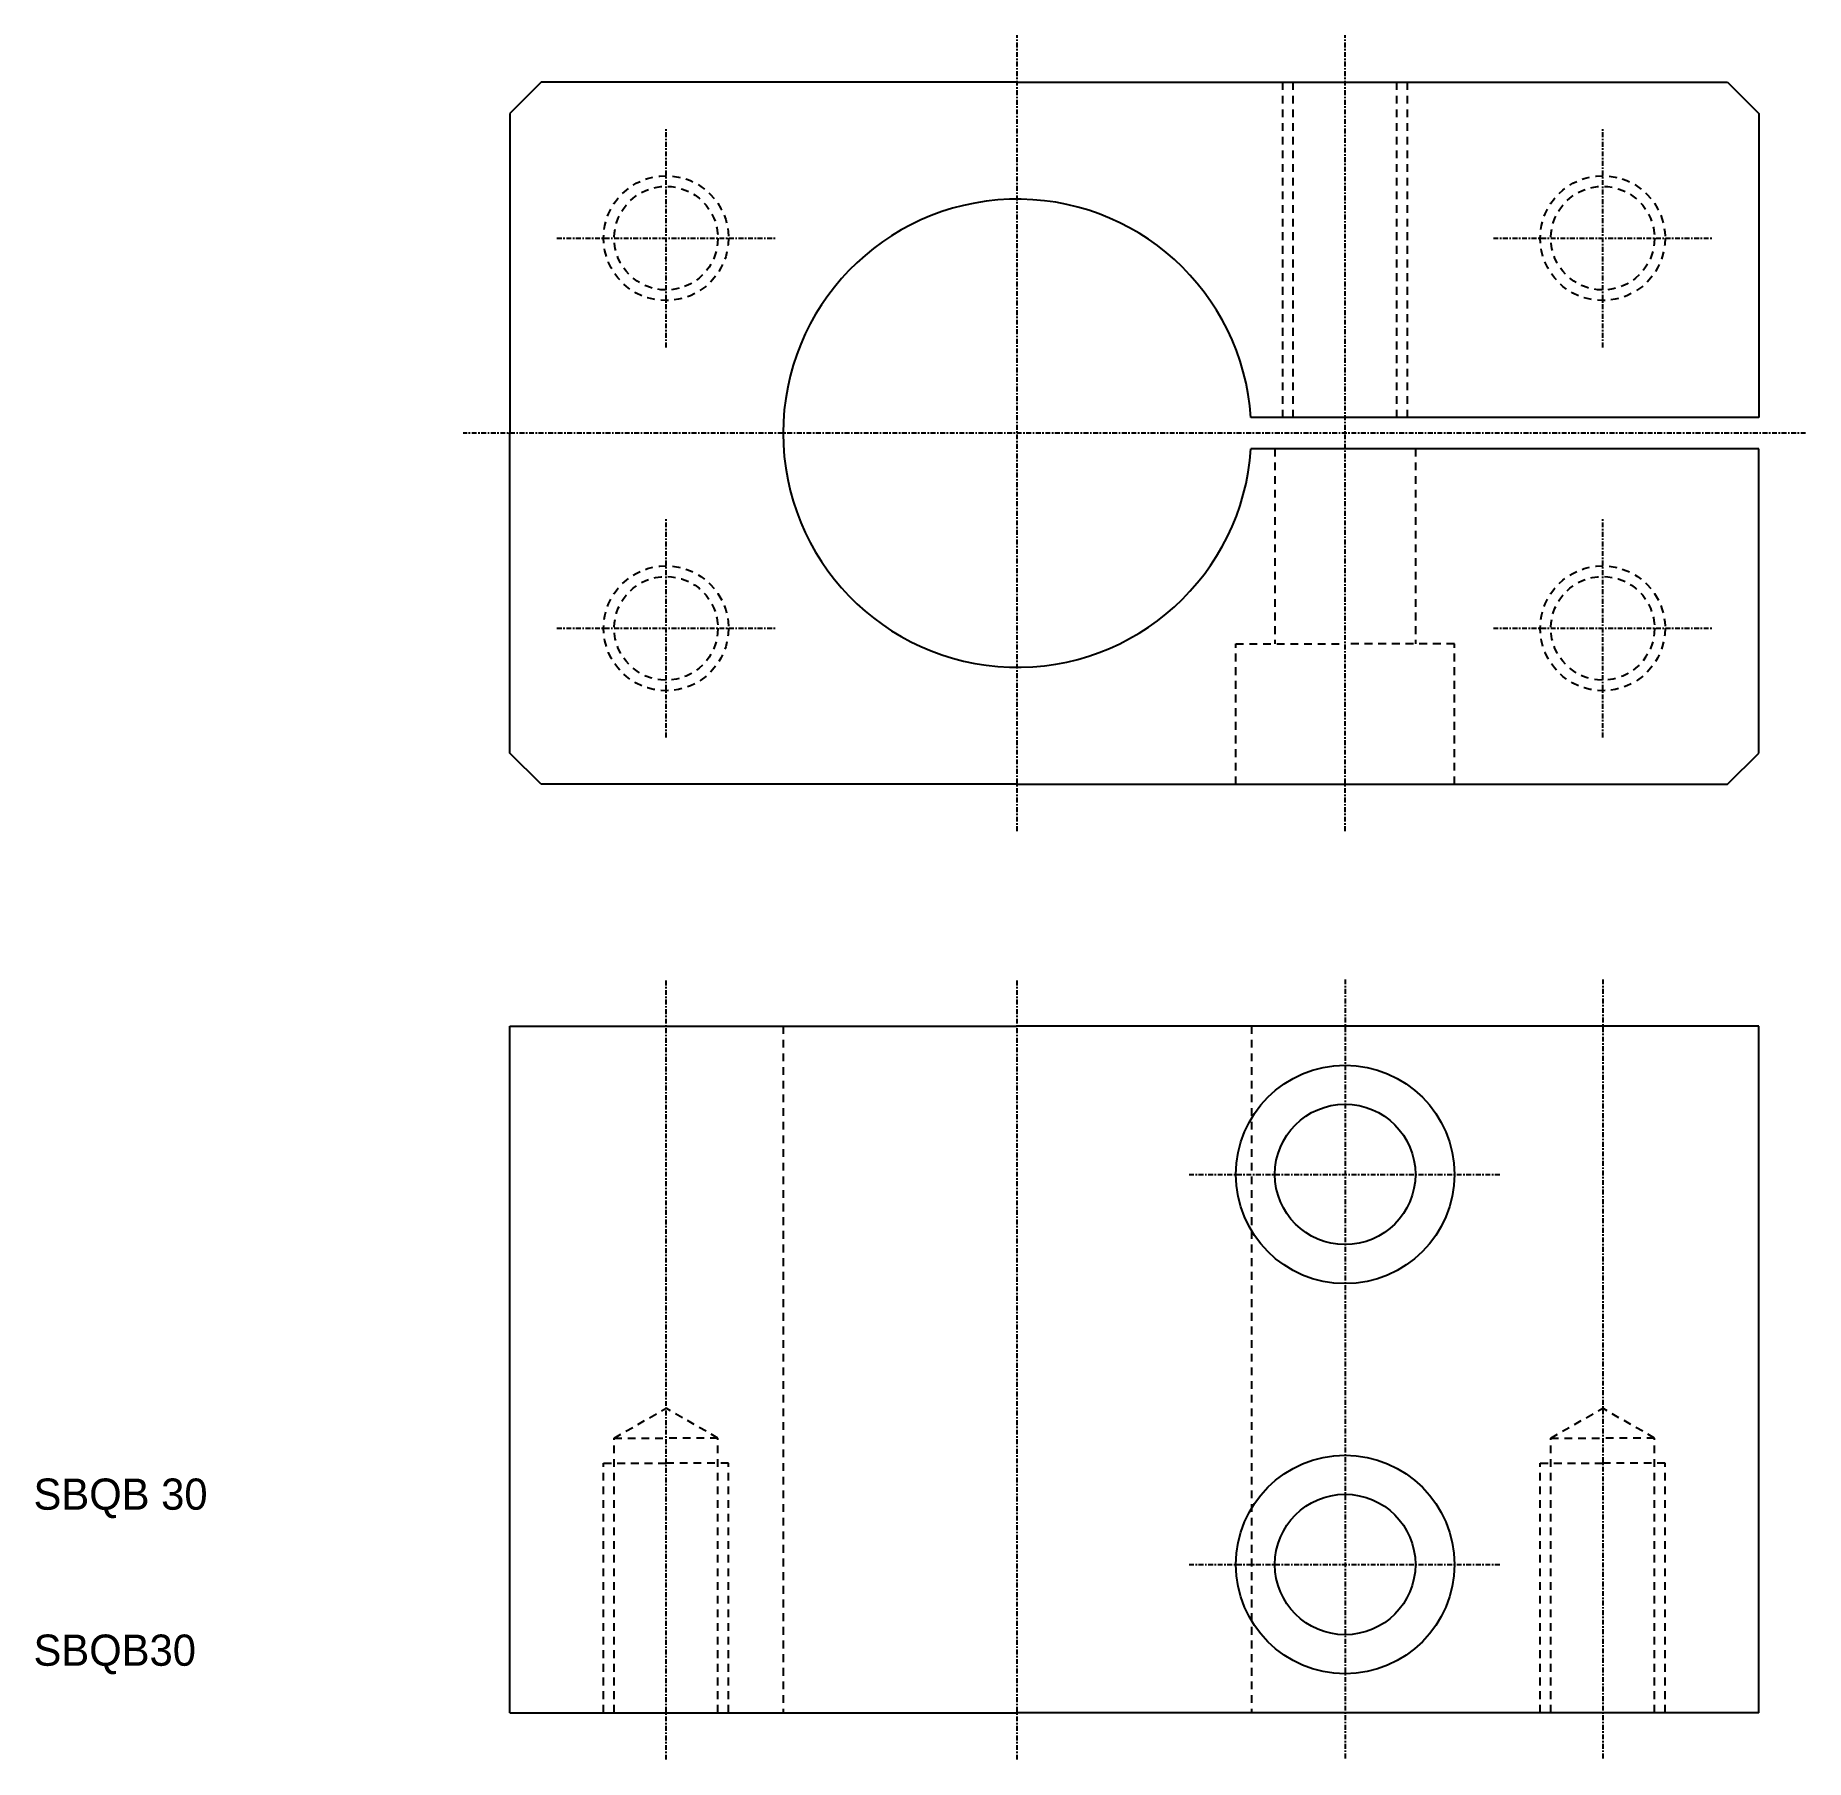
# Model space of a CAD drawing. Extents: x 230 to 344, y 106 to 217.
import ezdxf

# ---------------------------------------------------------------- set-up
doc = ezdxf.new("R2010")
doc.units = 0
doc.header["$LTSCALE"] = 0.25
doc.linetypes.add('CENTER', pattern=[2, 1.25, -0.25, 0.25, -0.25])
doc.linetypes.add('DASHED', pattern=[3.5, 2, -1.5])
doc.layers.get('0').update_dxf_attribs({"linetype": 'CONTINUOUS'})
doc.layers.add('CENTER', color=1, linetype='CENTER')

msp = doc.modelspace()

# ---------------------------------------------------------------- linework, layer by layer
at = {"color": 7, "linetype": 'CONTINUOUS'}
for p, q in [((262.71, 213.86), (260.71, 211.86)), ((293.21, 213.86), (262.71, 213.86)), ((293.21, 213.86), (338.71, 213.86)), ((338.71, 213.86), (340.71, 211.86)), ((260.71, 211.86), (260.71, 191.36)), ((340.71, 211.86), (340.71, 192.36)), ((340.71, 192.36), (308.17, 192.36)), ((260.71, 170.86), (260.71, 191.36)), ((340.71, 190.36), (308.17, 190.36)), ((340.71, 170.86), (340.71, 190.36)), ((262.71, 168.86), (260.71, 170.86)), ((338.71, 168.86), (340.71, 170.86)), ((293.21, 168.86), (262.71, 168.86)), ((293.21, 168.86), (338.71, 168.86)), ((260.71, 109.36), (260.71, 153.36)), ((260.71, 153.36), (293.21, 153.36)), ((260.71, 109.36), (293.21, 109.36))]:
    msp.add_line(p, q, dxfattribs=at)
at = {"color": 3, "linetype": 'DASHED'}
for p, q in [((310.21, 192.36), (310.21, 213.86)), ((310.88, 192.36), (310.88, 213.86)), ((317.53, 192.36), (317.53, 213.86)), ((318.21, 192.36), (318.21, 213.86)), ((309.71, 190.36), (309.71, 177.86)), ((318.71, 190.36), (318.71, 177.86)), ((307.21, 168.86), (307.21, 177.86)), ((307.21, 177.86), (314.21, 177.86)), ((321.21, 177.86), (314.21, 177.86)), ((321.21, 168.86), (321.21, 177.86)), ((278.21, 153.36), (278.21, 109.36)), ((308.21, 153.36), (308.21, 109.36)), ((267.38, 126.96), (270.71, 128.87)), ((274.03, 126.96), (270.71, 128.87)), ((327.38, 126.96), (330.71, 128.87)), ((334.03, 126.96), (330.71, 128.87)), ((267.38, 109.36), (267.38, 126.96)), ((267.38, 126.96), (270.71, 126.96)), ((274.03, 126.96), (270.71, 126.96)), ((274.03, 109.36), (274.03, 126.96)), ((327.38, 109.36), (327.38, 126.96)), ((327.38, 126.96), (330.71, 126.96)), ((334.03, 126.96), (330.71, 126.96)), ((334.03, 109.36), (334.03, 126.96)), ((266.71, 109.36), (266.71, 125.36)), ((266.71, 125.36), (270.71, 125.36)), ((274.71, 125.36), (270.71, 125.36)), ((274.71, 109.36), (274.71, 125.36)), ((326.71, 109.36), (326.71, 125.36)), ((326.71, 125.36), (330.71, 125.36)), ((334.71, 125.36), (330.71, 125.36)), ((334.71, 109.36), (334.71, 125.36))]:
    msp.add_line(p, q, dxfattribs=at)
for p, q in [((340.71, 153.36), (293.21, 153.36)), ((340.71, 109.36), (340.71, 153.36)), ((340.71, 109.36), (293.21, 109.36))]:
    msp.add_line(p, q)
for centre, radius in [((270.71, 203.86), 4), ((330.71, 203.86), 4), ((270.71, 203.86), 3.32), ((330.71, 203.86), 3.32), ((270.71, 178.86), 4), ((330.71, 178.86), 4), ((270.71, 178.86), 3.32), ((330.71, 178.86), 3.32)]:
    msp.add_circle(centre, radius, dxfattribs=at)
at = {"color": 7, "linetype": 'CONTINUOUS'}
for centre, radius in [((314.21, 143.86), 7), ((314.21, 143.86), 4.5), ((314.21, 118.86), 7), ((314.21, 118.86), 4.5)]:
    msp.add_circle(centre, radius, dxfattribs=at)
msp.add_arc((293.21, 191.36), 15, 3.8226, 356.1774, dxfattribs=at)
at = {"layer": 'CENTER', "color": 1, "linetype": 'CENTER'}
for p, q in [((293.21, 165.86), (293.21, 216.86)), ((314.21, 165.86), (314.21, 216.86)), ((270.71, 196.86), (270.71, 210.86)), ((330.71, 196.86), (330.71, 210.86)), ((263.71, 203.86), (277.71, 203.86)), ((323.71, 203.86), (337.71, 203.86)), ((343.71, 191.36), (257.71, 191.36)), ((270.71, 171.86), (270.71, 185.86)), ((330.71, 171.86), (330.71, 185.86)), ((263.71, 178.86), (277.71, 178.86)), ((323.71, 178.86), (337.71, 178.86)), ((270.71, 106.36), (270.71, 156.36)), ((293.21, 106.36), (293.21, 156.36)), ((314.21, 156.36), (314.21, 106.36)), ((330.71, 156.36), (330.71, 106.36)), ((330.71, 156.36), (330.71, 106.36)), ((304.21, 143.86), (324.21, 143.86)), ((304.21, 118.86), (324.21, 118.86))]:
    msp.add_line(p, q, dxfattribs=at)

# ---------------------------------------------------------------- texts
at = {"color": 7, "linetype": 'CONTINUOUS'}
for s, p in [('SBQB 30', (230.19, 122.37)), ('SBQB30', (230.19, 112.37))]:
    msp.add_text(s, height=2, dxfattribs=at).set_placement(p)

doc.saveas('drawing.dxf')
